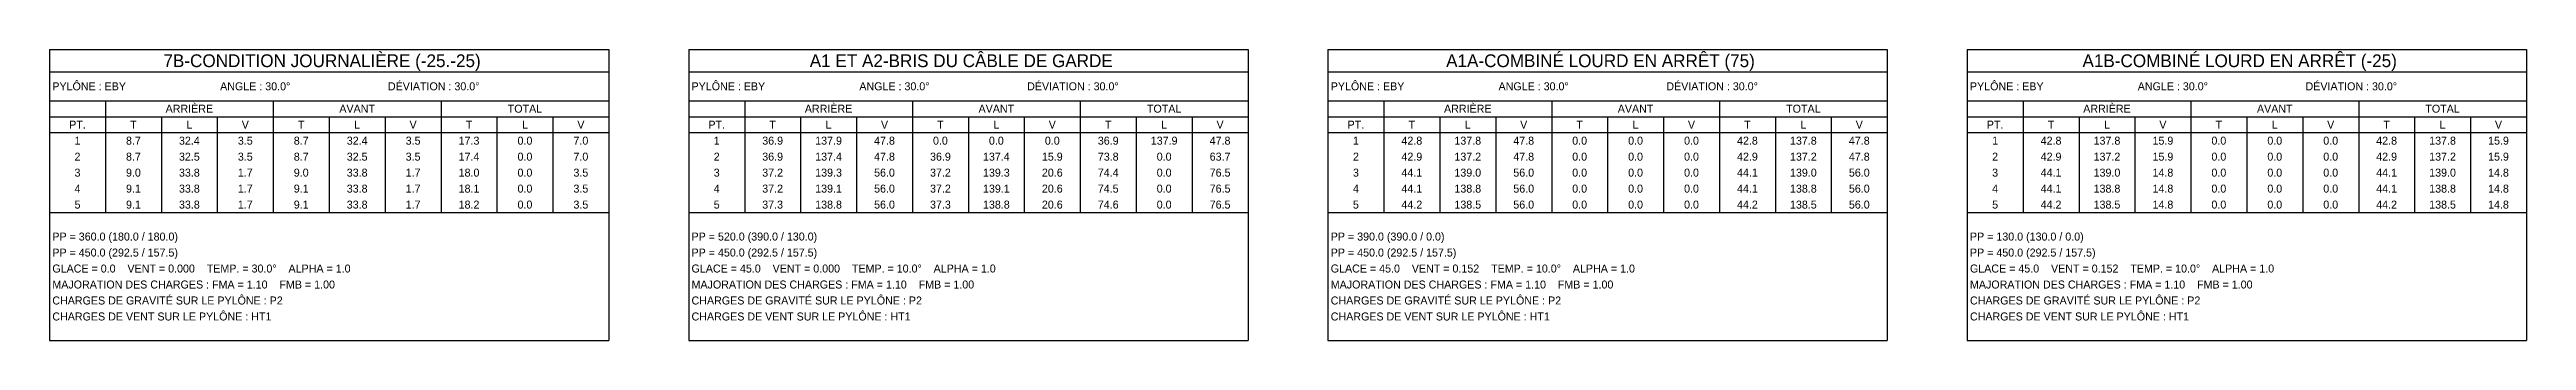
# Model space of a CAD drawing. Header units: metres. Extents: x 0 to 12350, y -182 to 0.
# Drawn here: x 7600 to 9150, y -182 to 0 of the extents above; entities that cross this region are included whole.
import ezdxf
from ezdxf.enums import TextEntityAlignment as Align

# ---------------------------------------------------------------- set-up
doc = ezdxf.new("R2010")
doc.units = ezdxf.units.M

msp = doc.modelspace()

# ---------------------------------------------------------------- linework, layer by layer
at = {"color": 6}
for p, q in [((7600, 0), (7950, 0)), ((7600, 0), (7600, -182)), ((7950, 0), (7950, -182)), ((8000, 0), (8350, 0)), ((8000, 0), (8000, -182)), ((8350, 0), (8350, -182)), ((8400, 0), (8750, 0)), ((8400, 0), (8400, -182)), ((8750, 0), (8750, -182)), ((8800, 0), (9150, 0)), ((8800, 0), (8800, -182)), ((9150, 0), (9150, -182)), ((7600, -14), (7950, -14)), ((8000, -14), (8350, -14)), ((8400, -14), (8750, -14)), ((8800, -14), (9150, -14)), ((7600, -32), (7950, -32)), ((8000, -32), (8350, -32)), ((8400, -32), (8750, -32)), ((8800, -32), (9150, -32)), ((7600, -52), (7950, -52)), ((8000, -52), (8350, -52)), ((8400, -52), (8750, -52)), ((8800, -52), (9150, -52)), ((7600, -102), (7950, -102)), ((8000, -102), (8350, -102)), ((8400, -102), (8750, -102)), ((8800, -102), (9150, -102)), ((7600, -182), (7950, -182)), ((8000, -182), (8350, -182)), ((8400, -182), (8750, -182)), ((8800, -182), (9150, -182))]:
    msp.add_line(p, q, dxfattribs=at)
at = {"color": 4}
for p, q in [((7600, -42), (7950, -42)), ((7635, -32), (7635, -102)), ((7670, -42), (7670, -102)), ((7705, -42), (7705, -102)), ((7740, -32), (7740, -102)), ((7775, -42), (7775, -102)), ((7810, -42), (7810, -102)), ((7845, -32), (7845, -102)), ((7880, -42), (7880, -102)), ((7915, -42), (7915, -102)), ((8000, -42), (8350, -42)), ((8035, -32), (8035, -102)), ((8070, -42), (8070, -102)), ((8105, -42), (8105, -102)), ((8140, -32), (8140, -102)), ((8175, -42), (8175, -102)), ((8210, -42), (8210, -102)), ((8245, -32), (8245, -102)), ((8280, -42), (8280, -102)), ((8315, -42), (8315, -102)), ((8400, -42), (8750, -42)), ((8435, -32), (8435, -102)), ((8470, -42), (8470, -102)), ((8505, -42), (8505, -102)), ((8540, -32), (8540, -102)), ((8575, -42), (8575, -102)), ((8610, -42), (8610, -102)), ((8645, -32), (8645, -102)), ((8680, -42), (8680, -102)), ((8715, -42), (8715, -102)), ((8800, -42), (9150, -42)), ((8835, -32), (8835, -102)), ((8870, -42), (8870, -102)), ((8905, -42), (8905, -102)), ((8940, -32), (8940, -102)), ((8975, -42), (8975, -102)), ((9010, -42), (9010, -102)), ((9045, -32), (9045, -102)), ((9080, -42), (9080, -102)), ((9115, -42), (9115, -102))]:
    msp.add_line(p, q, dxfattribs=at)

# ---------------------------------------------------------------- texts
for s, height, p in [('7B-CONDITION JOURNALIÈRE (-25.-25)   ', 8, (7775, -7)), ('A1 ET A2-BRIS DU CÂBLE DE GARDE   ', 8, (8175, -7)), ('A1A-COMBINÉ LOURD EN ARRÊT (75)   ', 8, (8575, -7)), ('A1B-COMBINÉ LOURD EN ARRÊT (-25)   ', 8, (8975, -7)), ('PT.', 5, (7617.5, -47)), ('T', 5, (7652.5, -47)), ('ARRIÈRE', 5, (7687.5, -37)), ('L', 5, (7687.5, -47)), ('V', 5, (7722.5, -47)), ('T', 5, (7757.5, -47)), ('AVANT', 5, (7792.5, -37)), ('L', 5, (7792.5, -47)), ('V', 5, (7827.5, -47)), ('T', 5, (7862.5, -47)), ('TOTAL', 5, (7897.5, -37)), ('L', 5, (7897.5, -47)), ('V', 5, (7932.5, -47)), ('PT.', 5, (8017.5, -47)), ('T', 5, (8052.5, -47)), ('ARRIÈRE', 5, (8087.5, -37)), ('L', 5, (8087.5, -47)), ('V', 5, (8122.5, -47)), ('T', 5, (8157.5, -47)), ('AVANT', 5, (8192.5, -37)), ('L', 5, (8192.5, -47)), ('V', 5, (8227.5, -47)), ('T', 5, (8262.5, -47)), ('TOTAL', 5, (8297.5, -37)), ('L', 5, (8297.5, -47)), ('V', 5, (8332.5, -47)), ('PT.', 5, (8417.5, -47)), ('T', 5, (8452.5, -47)), ('ARRIÈRE', 5, (8487.5, -37)), ('L', 5, (8487.5, -47)), ('V', 5, (8522.5, -47)), ('T', 5, (8557.5, -47)), ('AVANT', 5, (8592.5, -37)), ('L', 5, (8592.5, -47)), ('V', 5, (8627.5, -47)), ('T', 5, (8662.5, -47)), ('TOTAL', 5, (8697.5, -37)), ('L', 5, (8697.5, -47)), ('V', 5, (8732.5, -47)), ('PT.', 5, (8817.5, -47)), ('T', 5, (8852.5, -47)), ('ARRIÈRE', 5, (8887.5, -37)), ('L', 5, (8887.5, -47)), ('V', 5, (8922.5, -47)), ('T', 5, (8957.5, -47)), ('AVANT', 5, (8992.5, -37)), ('L', 5, (8992.5, -47)), ('V', 5, (9027.5, -47)), ('T', 5, (9062.5, -47)), ('TOTAL', 5, (9097.5, -37)), ('L', 5, (9097.5, -47)), ('V', 5, (9132.5, -47)), ('1', 5, (7617.5, -57)), ('8.7', 5, (7652.5, -57)), ('32.4', 5, (7687.5, -57)), ('3.5', 5, (7722.5, -57)), ('8.7', 5, (7757.5, -57)), ('32.4', 5, (7792.5, -57)), ('3.5', 5, (7827.5, -57)), ('17.3', 5, (7862.5, -57)), ('0.0', 5, (7897.5, -57)), ('7.0', 5, (7932.5, -57)), ('1', 5, (8017.5, -57)), ('36.9', 5, (8052.5, -57)), ('137.9', 5, (8087.5, -57)), ('47.8', 5, (8122.5, -57)), ('0.0', 5, (8157.5, -57)), ('0.0', 5, (8192.5, -57)), ('0.0', 5, (8227.5, -57)), ('36.9', 5, (8262.5, -57)), ('137.9', 5, (8297.5, -57)), ('47.8', 5, (8332.5, -57)), ('1', 5, (8417.5, -57)), ('42.8', 5, (8452.5, -57)), ('137.8', 5, (8487.5, -57)), ('47.8', 5, (8522.5, -57)), ('0.0', 5, (8557.5, -57)), ('0.0', 5, (8592.5, -57)), ('0.0', 5, (8627.5, -57)), ('42.8', 5, (8662.5, -57)), ('137.8', 5, (8697.5, -57)), ('47.8', 5, (8732.5, -57)), ('1', 5, (8817.5, -57)), ('42.8', 5, (8852.5, -57)), ('137.8', 5, (8887.5, -57)), ('15.9', 5, (8922.5, -57)), ('0.0', 5, (8957.5, -57)), ('0.0', 5, (8992.5, -57)), ('0.0', 5, (9027.5, -57)), ('42.8', 5, (9062.5, -57)), ('137.8', 5, (9097.5, -57)), ('15.9', 5, (9132.5, -57)), ('3', 5, (7617.5, -77)), ('2', 5, (7617.5, -67)), ('8.7', 5, (7652.5, -67)), ('9.0', 5, (7652.5, -77)), ('32.5', 5, (7687.5, -67)), ('33.8', 5, (7687.5, -77)), ('3.5', 5, (7722.5, -67)), ('1.7', 5, (7722.5, -77)), ('8.7', 5, (7757.5, -67)), ('9.0', 5, (7757.5, -77)), ('32.5', 5, (7792.5, -67)), ('33.8', 5, (7792.5, -77)), ('3.5', 5, (7827.5, -67)), ('1.7', 5, (7827.5, -77)), ('17.4', 5, (7862.5, -67)), ('18.0', 5, (7862.5, -77)), ('0.0', 5, (7897.5, -67)), ('0.0', 5, (7897.5, -77)), ('3.5', 5, (7932.5, -77)), ('7.0', 5, (7932.5, -67)), ('3', 5, (8017.5, -77)), ('2', 5, (8017.5, -67)), ('36.9', 5, (8052.5, -67)), ('37.2', 5, (8052.5, -77)), ('137.4', 5, (8087.5, -67)), ('139.3', 5, (8087.5, -77)), ('47.8', 5, (8122.5, -67)), ('56.0', 5, (8122.5, -77)), ('36.9', 5, (8157.5, -67)), ('37.2', 5, (8157.5, -77)), ('137.4', 5, (8192.5, -67)), ('139.3', 5, (8192.5, -77)), ('20.6', 5, (8227.5, -77)), ('15.9', 5, (8227.5, -67)), ('73.8', 5, (8262.5, -67)), ('74.4', 5, (8262.5, -77)), ('0.0', 5, (8297.5, -67)), ('0.0', 5, (8297.5, -77)), ('63.7', 5, (8332.5, -67)), ('76.5', 5, (8332.5, -77)), ('3', 5, (8417.5, -77)), ('2', 5, (8417.5, -67)), ('42.9', 5, (8452.5, -67)), ('44.1', 5, (8452.5, -77)), ('137.2', 5, (8487.5, -67)), ('139.0', 5, (8487.5, -77)), ('47.8', 5, (8522.5, -67)), ('56.0', 5, (8522.5, -77)), ('0.0', 5, (8557.5, -67)), ('0.0', 5, (8557.5, -77)), ('0.0', 5, (8592.5, -67)), ('0.0', 5, (8592.5, -77)), ('0.0', 5, (8627.5, -67)), ('0.0', 5, (8627.5, -77)), ('42.9', 5, (8662.5, -67)), ('44.1', 5, (8662.5, -77)), ('137.2', 5, (8697.5, -67)), ('139.0', 5, (8697.5, -77)), ('47.8', 5, (8732.5, -67)), ('56.0', 5, (8732.5, -77)), ('3', 5, (8817.5, -77)), ('2', 5, (8817.5, -67)), ('42.9', 5, (8852.5, -67)), ('44.1', 5, (8852.5, -77)), ('137.2', 5, (8887.5, -67)), ('139.0', 5, (8887.5, -77)), ('15.9', 5, (8922.5, -67)), ('14.8', 5, (8922.5, -77)), ('0.0', 5, (8957.5, -67)), ('0.0', 5, (8957.5, -77)), ('0.0', 5, (8992.5, -67)), ('0.0', 5, (8992.5, -77)), ('0.0', 5, (9027.5, -67)), ('0.0', 5, (9027.5, -77)), ('42.9', 5, (9062.5, -67)), ('44.1', 5, (9062.5, -77)), ('137.2', 5, (9097.5, -67)), ('139.0', 5, (9097.5, -77)), ('15.9', 5, (9132.5, -67)), ('14.8', 5, (9132.5, -77)), ('4', 5, (7617.5, -87)), ('9.1', 5, (7652.5, -87)), ('33.8', 5, (7687.5, -87)), ('1.7', 5, (7722.5, -87)), ('9.1', 5, (7757.5, -87)), ('33.8', 5, (7792.5, -87)), ('1.7', 5, (7827.5, -87)), ('18.1', 5, (7862.5, -87)), ('0.0', 5, (7897.5, -87)), ('3.5', 5, (7932.5, -87)), ('4', 5, (8017.5, -87)), ('37.2', 5, (8052.5, -87)), ('139.1', 5, (8087.5, -87)), ('56.0', 5, (8122.5, -87)), ('37.2', 5, (8157.5, -87)), ('139.1', 5, (8192.5, -87)), ('20.6', 5, (8227.5, -87)), ('74.5', 5, (8262.5, -87)), ('0.0', 5, (8297.5, -87)), ('76.5', 5, (8332.5, -87)), ('4', 5, (8417.5, -87)), ('44.1', 5, (8452.5, -87)), ('138.8', 5, (8487.5, -87)), ('56.0', 5, (8522.5, -87)), ('0.0', 5, (8557.5, -87)), ('0.0', 5, (8592.5, -87)), ('0.0', 5, (8627.5, -87)), ('44.1', 5, (8662.5, -87)), ('138.8', 5, (8697.5, -87)), ('56.0', 5, (8732.5, -87)), ('4', 5, (8817.5, -87)), ('44.1', 5, (8852.5, -87)), ('138.8', 5, (8887.5, -87)), ('14.8', 5, (8922.5, -87)), ('0.0', 5, (8957.5, -87)), ('0.0', 5, (8992.5, -87)), ('0.0', 5, (9027.5, -87)), ('44.1', 5, (9062.5, -87)), ('138.8', 5, (9097.5, -87)), ('14.8', 5, (9132.5, -87)), ('5', 5, (7617.5, -97)), ('9.1', 5, (7652.5, -97)), ('33.8', 5, (7687.5, -97)), ('1.7', 5, (7722.5, -97)), ('9.1', 5, (7757.5, -97)), ('33.8', 5, (7792.5, -97)), ('1.7', 5, (7827.5, -97)), ('18.2', 5, (7862.5, -97)), ('0.0', 5, (7897.5, -97)), ('3.5', 5, (7932.5, -97)), ('5', 5, (8017.5, -97)), ('37.3', 5, (8052.5, -97)), ('138.8', 5, (8087.5, -97)), ('56.0', 5, (8122.5, -97)), ('37.3', 5, (8157.5, -97)), ('138.8', 5, (8192.5, -97)), ('20.6', 5, (8227.5, -97)), ('74.6', 5, (8262.5, -97)), ('0.0', 5, (8297.5, -97)), ('76.5', 5, (8332.5, -97)), ('5', 5, (8417.5, -97)), ('44.2', 5, (8452.5, -97)), ('138.5', 5, (8487.5, -97)), ('56.0', 5, (8522.5, -97)), ('0.0', 5, (8557.5, -97)), ('0.0', 5, (8592.5, -97)), ('0.0', 5, (8627.5, -97)), ('44.2', 5, (8662.5, -97)), ('138.5', 5, (8697.5, -97)), ('56.0', 5, (8732.5, -97)), ('5', 5, (8817.5, -97)), ('44.2', 5, (8852.5, -97)), ('138.5', 5, (8887.5, -97)), ('14.8', 5, (8922.5, -97)), ('0.0', 5, (8957.5, -97)), ('0.0', 5, (8992.5, -97)), ('0.0', 5, (9027.5, -97)), ('44.2', 5, (9062.5, -97)), ('138.5', 5, (9097.5, -97)), ('14.8', 5, (9132.5, -97))]:
    msp.add_text(s, height=height).set_placement(p, align=Align.MIDDLE_CENTER)
for s, p in [('PYLÔNE : EBY', (7601.75, -23)), ('ANGLE : 30.0°', (7706.75, -23)), ('DÉVIATION : 30.0°', (7811.75, -23)), ('PYLÔNE : EBY', (8001.75, -23)), ('ANGLE : 30.0°', (8106.75, -23)), ('DÉVIATION : 30.0°', (8211.75, -23)), ('PYLÔNE : EBY', (8401.75, -23)), ('ANGLE : 30.0°', (8506.75, -23)), ('DÉVIATION : 30.0°', (8611.75, -23)), ('PYLÔNE : EBY', (8801.75, -23)), ('ANGLE : 30.0°', (8906.75, -23)), ('DÉVIATION : 30.0°', (9011.75, -23)), ('PP = 360.0 (180.0 / 180.0)', (7601.75, -117)), ('PP = 520.0 (390.0 / 130.0)', (8001.75, -117)), ('PP = 390.0 (390.0 / 0.0)', (8401.75, -117)), ('PP = 130.0 (130.0 / 0.0)', (8801.75, -117)), ('GLACE = 0.0    VENT = 0.000    TEMP. = 30.0°    ALPHA = 1.0', (7601.75, -137)), ('PP = 450.0 (292.5 / 157.5)', (7601.75, -127)), ('GLACE = 45.0    VENT = 0.000    TEMP. = 10.0°    ALPHA = 1.0', (8001.75, -137)), ('PP = 450.0 (292.5 / 157.5)', (8001.75, -127)), ('GLACE = 45.0    VENT = 0.152    TEMP. = 10.0°    ALPHA = 1.0', (8401.75, -137)), ('PP = 450.0 (292.5 / 157.5)', (8401.75, -127)), ('GLACE = 45.0    VENT = 0.152    TEMP. = 10.0°    ALPHA = 1.0', (8801.75, -137)), ('PP = 450.0 (292.5 / 157.5)', (8801.75, -127)), ('CHARGES DE GRAVITÉ SUR LE PYLÔNE : P2', (7601.75, -157)), ('MAJORATION DES CHARGES : FMA = 1.10    FMB = 1.00', (7601.75, -147)), ('CHARGES DE GRAVITÉ SUR LE PYLÔNE : P2', (8001.75, -157)), ('MAJORATION DES CHARGES : FMA = 1.10    FMB = 1.00', (8001.75, -147)), ('CHARGES DE GRAVITÉ SUR LE PYLÔNE : P2', (8401.75, -157)), ('MAJORATION DES CHARGES : FMA = 1.10    FMB = 1.00', (8401.75, -147)), ('CHARGES DE GRAVITÉ SUR LE PYLÔNE : P2', (8801.75, -157)), ('MAJORATION DES CHARGES : FMA = 1.10    FMB = 1.00', (8801.75, -147)), ('CHARGES DE VENT SUR LE PYLÔNE : HT1', (7601.75, -167)), ('CHARGES DE VENT SUR LE PYLÔNE : HT1', (8001.75, -167)), ('CHARGES DE VENT SUR LE PYLÔNE : HT1', (8401.75, -167)), ('CHARGES DE VENT SUR LE PYLÔNE : HT1', (8801.75, -167))]:
    msp.add_text(s, height=5).set_placement(p, align=Align.MIDDLE_LEFT)

doc.saveas('drawing.dxf')
